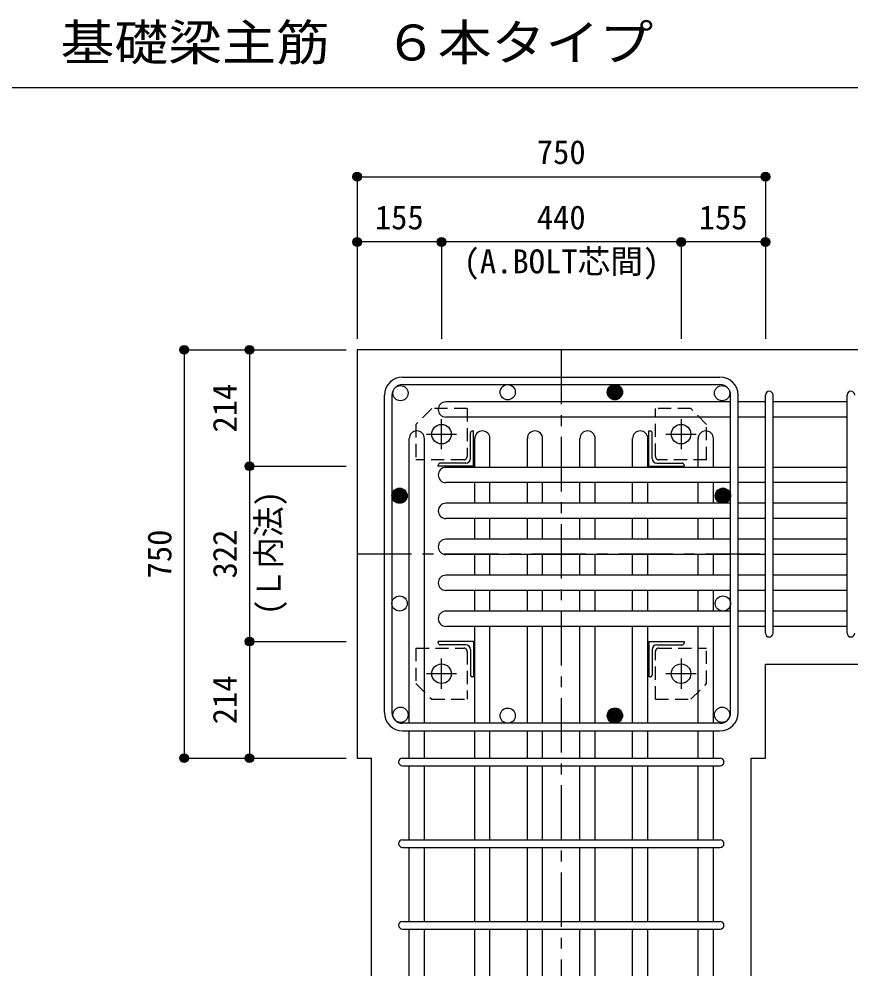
# Model space of a CAD drawing. Units: millimetres at full size, sheet at 1:20. Extents: x -3982 to 3969, y -2797 to 2801.
# Drawn here: x -628 to 900, y -1780 to -22 of the extents above; entities that cross this region are included whole.
import ezdxf
from ezdxf.enums import TextEntityAlignment as Align

# ---------------------------------------------------------------- set-up
doc = ezdxf.new("R2010")
doc.units = ezdxf.units.MM
doc.header["$LTSCALE"] = 20
doc.header["$PDMODE"] = 32
doc.header["$PDSIZE"] = 10
doc.linetypes.add('CHAIN1', pattern=[8, 5, -1, 1, -1])
doc.linetypes.add('DASHED1', pattern=[1.8, 1.2, -0.6])
for name, color, linetype in [('6-1_躯体線', 2, 'Continuous'), ('6-2_A.Bolt_', 4, 'Continuous'), ('6-3_柱型主筋', 4, 'Continuous'), ('6-4_フープ', 7, 'Continuous'), ('6-5_梁主筋', 7, 'Continuous'), ('6-6_S.T.P.', 7, 'Continuous'), ('6-7_文字', 7, 'Continuous'), ('6-9_プレート', 4, 'DASHED1'), ('6-D_寸法', 4, 'Continuous'), ('F-0_枠', 6, 'Continuous')]:
    doc.layers.add(name, color=color, linetype=linetype)
doc.styles.add('ＭＳ ゴシック', font='')
doc.styles.get('ＭＳ ゴシック').set_extended_font_data('MS Gothic')

msp = doc.modelspace()

# ---------------------------------------------------------------- linework, layer by layer
at = {"layer": '6-1_躯体線'}
for p, q in [((1143.29, -629.67), (-6.71, -629.67)), ((-6.71, -629.67), (-6.71, -1379.67)), ((743.29, -1207.17), (1143.29, -1207.17)), ((743.29, -1379.67), (743.29, -1207.17)), ((-6.71, -1379.67), (19.4, -1379.67)), ((19.4, -1779.67), (19.4, -1379.67))]:
    msp.add_line(p, q, dxfattribs=at)
msp.add_lwpolyline([(717.18, -1779.67), (717.18, -1379.67), (743.29, -1379.67)], dxfattribs=at)
at = {"layer": '6-2_A.Bolt_', "linetype": 'CHAIN1'}
for p, q in [((148.29, -812.37), (148.29, -756.87)), ((588.29, -756.87), (588.29, -812.37)), ((120.49, -784.67), (175.99, -784.67)), ((560.59, -784.67), (616.09, -784.67)), ((148.29, -1252.47), (148.29, -1196.97)), ((588.29, -1196.97), (588.29, -1252.47)), ((175.99, -1224.67), (120.49, -1224.67)), ((616.09, -1224.67), (560.59, -1224.67))]:
    msp.add_line(p, q, dxfattribs=at)
at = {"layer": '6-2_A.Bolt_'}
for p, q in [((201.29, -829.17), (201.29, -782.67)), ((205.29, -778.67), (207.29, -778.67)), ((207.29, -843.67), (207.29, -778.67)), ((529.29, -778.67), (531.29, -778.67)), ((529.29, -843.67), (529.29, -778.67)), ((535.29, -829.17), (535.29, -782.67)), ((142.29, -843.67), (142.29, -841.67)), ((192.79, -837.67), (146.29, -837.67)), ((543.79, -837.67), (590.29, -837.67)), ((594.29, -841.67), (594.29, -843.67)), ((207.29, -843.67), (142.29, -843.67)), ((529.29, -843.67), (594.29, -843.67)), ((207.29, -1165.67), (142.29, -1165.67)), ((142.29, -1167.67), (142.29, -1165.67)), ((192.79, -1171.67), (146.29, -1171.67)), ((207.29, -1165.67), (207.29, -1230.67)), ((529.29, -1165.67), (594.29, -1165.67)), ((529.29, -1165.67), (529.29, -1230.67)), ((543.79, -1171.67), (590.29, -1171.67)), ((594.29, -1165.67), (594.29, -1167.67)), ((201.29, -1180.17), (201.29, -1226.67)), ((535.29, -1180.17), (535.29, -1226.67)), ((207.29, -1230.67), (205.29, -1230.67)), ((531.29, -1230.67), (529.29, -1230.67))]:
    msp.add_line(p, q, dxfattribs=at)
at = {"layer": '6-2_A.Bolt_', "color": 3}
for centre in [(148.29, -784.67), (588.29, -784.67), (148.29, -1224.67), (588.29, -1224.67)]:
    msp.add_circle(centre, 18, dxfattribs=at)
at = {"layer": '6-2_A.Bolt_'}
for centre, radius, start, end in [((205.29, -782.67), 4, 90, 180), ((531.29, -782.67), 4, 0, 90), ((146.29, -841.67), 4, 90, 180), ((192.79, -829.17), 8.5, 270, 0), ((543.79, -829.17), 8.5, 180, 270), ((590.29, -841.67), 4, 0, 90), ((146.29, -1167.67), 4, 180, 270), ((192.79, -1180.17), 8.5, 0, 90), ((543.79, -1180.17), 8.5, 90, 180), ((590.29, -1167.67), 4, 270, 0), ((205.29, -1226.67), 4, 180, 270), ((531.29, -1226.67), 4, 270, 0)]:
    msp.add_arc(centre, radius, start, end, dxfattribs=at)
at = {"layer": '6-3_柱型主筋', "color": 3}
for centre in [(72.9, -709.28), (269.83, -707.67), (466.75, -707.67), (663.68, -709.28), (71.29, -897.67), (665.29, -897.67), (71.29, -1095.67), (665.29, -1095.67), (72.9, -1300.06), (269.83, -1301.67), (466.75, -1301.67), (663.68, -1300.06)]:
    msp.add_circle(centre, 14, dxfattribs=at)
at = {"layer": '6-3_柱型主筋'}
for centre, radius in [((466.75, -707.67), 14), ((466.75, -707.67), 12.6), ((466.75, -707.67), 11.2), ((466.75, -707.67), 9.8), ((466.75, -707.67), 8.4), ((466.75, -707.67), 7), ((466.75, -707.67), 5.6), ((466.75, -707.67), 4.2), ((466.75, -707.67), 2.8), ((466.75, -707.67), 1.4), ((71.29, -897.67), 14), ((71.29, -897.67), 12.6), ((71.29, -897.67), 11.2), ((71.29, -897.67), 9.8), ((71.29, -897.67), 8.4), ((71.29, -897.67), 7), ((71.29, -897.67), 5.6), ((71.29, -897.67), 4.2), ((71.29, -897.67), 2.8), ((665.29, -897.67), 14), ((665.29, -897.67), 12.6), ((665.29, -897.67), 11.2), ((665.29, -897.67), 9.8), ((665.29, -897.67), 8.4), ((665.29, -897.67), 7), ((665.29, -897.67), 5.6), ((665.29, -897.67), 4.2), ((665.29, -897.67), 2.8), ((71.29, -897.67), 1.4), ((665.29, -897.67), 1.4), ((466.75, -1301.67), 14), ((466.75, -1301.67), 12.6), ((466.75, -1301.67), 11.2), ((466.75, -1301.67), 9.8), ((466.75, -1301.67), 8.4), ((466.75, -1301.67), 7), ((466.75, -1301.67), 5.6), ((466.75, -1301.67), 4.2), ((466.75, -1301.67), 2.8), ((466.75, -1301.67), 1.4)]:
    msp.add_circle(centre, radius, dxfattribs=at)
at = {"layer": '6-4_フープ'}
for p, q in [((76.79, -679.67), (659.79, -679.67)), ((76.79, -693.67), (659.79, -693.67)), ((43.29, -1296.17), (43.29, -713.17)), ((57.29, -713.17), (57.29, -1296.17)), ((679.29, -1296.17), (679.29, -713.17)), ((693.29, -1296.17), (693.29, -713.17)), ((659.79, -1315.67), (76.79, -1315.67)), ((76.79, -1329.67), (659.79, -1329.67))]:
    msp.add_line(p, q, dxfattribs=at)
for centre, radius, start, end in [((76.79, -713.17), 33.5, 90, 180), ((659.79, -713.17), 33.5, 0, 90), ((76.79, -713.17), 19.5, 90, 180), ((659.79, -713.17), 19.5, 0, 90), ((76.79, -1296.17), 33.5, 180, 270), ((76.79, -1296.17), 19.5, 180, 270), ((659.79, -1296.17), 33.5, 270, 0), ((659.79, -1296.17), 19.5, 270, 0)]:
    msp.add_arc(centre, radius, start, end, dxfattribs=at)
at = {"layer": '6-5_梁主筋', "color": 4}
for p, q in [((148.29, -431.65), (-6.71, -431.65)), ((-6.71, -431.65), (-6.71, -609.67)), ((588.29, -431.65), (148.29, -431.65)), ((148.29, -431.65), (148.29, -609.67)), ((743.29, -431.65), (588.29, -431.65)), ((588.29, -431.65), (588.29, -609.67)), ((743.29, -431.65), (743.29, -609.67)), ((-204.74, -629.67), (-204.74, -843.67)), ((-204.74, -629.67), (-26.71, -629.67)), ((-204.74, -843.67), (-26.71, -843.67)), ((-204.74, -843.67), (-204.74, -1165.67)), ((-204.74, -1165.67), (-26.71, -1165.67)), ((-204.74, -1165.67), (-204.74, -1379.67)), ((-204.74, -1379.67), (-26.71, -1379.67))]:
    msp.add_line(p, q, dxfattribs=at)
at = {"layer": '6-5_梁主筋'}
for p, q in [((679.29, -725.28), (156.29, -725.28)), ((743.29, -725.28), (693.29, -725.28)), ((893.29, -725.28), (757.29, -725.28)), ((679.29, -753.28), (156.29, -753.28)), ((743.29, -753.28), (693.29, -753.28)), ((893.29, -753.28), (757.29, -753.28)), ((88.9, -1315.67), (88.9, -792.67)), ((116.9, -1315.67), (116.9, -792.67)), ((209.29, -845.67), (209.29, -792.67)), ((237.29, -845.67), (237.29, -792.67)), ((305.96, -845.67), (305.96, -792.67)), ((333.96, -845.67), (333.96, -792.67)), ((402.62, -845.67), (402.62, -792.67)), ((430.62, -845.67), (430.62, -792.67)), ((499.29, -845.67), (499.29, -792.67)), ((527.29, -845.67), (527.29, -792.67)), ((619.68, -845.67), (619.68, -792.67)), ((647.68, -845.67), (647.68, -792.67)), ((679.29, -845.67), (156.29, -845.67)), ((743.29, -845.67), (693.29, -845.67)), ((893.29, -845.67), (757.29, -845.67)), ((679.29, -873.67), (156.29, -873.67)), ((209.29, -911.67), (209.29, -873.67)), ((237.29, -911.67), (237.29, -873.67)), ((305.96, -911.67), (305.96, -873.67)), ((333.96, -911.67), (333.96, -873.67)), ((402.62, -911.67), (402.62, -873.67)), ((430.62, -911.67), (430.62, -873.67)), ((499.29, -911.67), (499.29, -873.67)), ((527.29, -911.67), (527.29, -873.67)), ((619.68, -911.67), (619.68, -873.67)), ((647.68, -911.67), (647.68, -873.67)), ((743.29, -873.67), (693.29, -873.67)), ((893.29, -873.67), (757.29, -873.67)), ((679.29, -911.67), (156.29, -911.67)), ((743.29, -911.67), (693.29, -911.67)), ((893.29, -911.67), (757.29, -911.67)), ((679.29, -939.67), (156.29, -939.67)), ((209.29, -977.67), (209.29, -939.67)), ((237.29, -977.67), (237.29, -939.67)), ((305.96, -977.67), (305.96, -939.67)), ((333.96, -977.67), (333.96, -939.67)), ((402.62, -977.67), (402.62, -939.67)), ((430.62, -977.67), (430.62, -939.67)), ((499.29, -977.67), (499.29, -939.67)), ((527.29, -977.67), (527.29, -939.67)), ((619.68, -977.67), (619.68, -939.67)), ((647.68, -977.67), (647.68, -939.67)), ((743.29, -939.67), (693.29, -939.67)), ((893.29, -939.67), (757.29, -939.67)), ((679.29, -977.67), (156.29, -977.67)), ((743.29, -977.67), (693.29, -977.67)), ((893.29, -977.67), (757.29, -977.67)), ((679.29, -1005.67), (156.29, -1005.67)), ((209.29, -1043.67), (209.29, -1005.67)), ((237.29, -1043.67), (237.29, -1005.67)), ((305.96, -1043.67), (305.96, -1005.67)), ((333.96, -1043.67), (333.96, -1005.67)), ((402.62, -1043.67), (402.62, -1005.67)), ((430.62, -1043.67), (430.62, -1005.67)), ((499.29, -1043.67), (499.29, -1005.67)), ((527.29, -1043.67), (527.29, -1005.67)), ((619.68, -1043.67), (619.68, -1005.67)), ((647.68, -1043.67), (647.68, -1005.67)), ((743.29, -1005.67), (693.29, -1005.67)), ((893.29, -1005.67), (757.29, -1005.67)), ((679.29, -1043.67), (156.29, -1043.67)), ((743.29, -1043.67), (693.29, -1043.67)), ((893.29, -1043.67), (757.29, -1043.67)), ((679.29, -1071.67), (156.29, -1071.67)), ((209.29, -1109.67), (209.29, -1071.67)), ((237.29, -1109.67), (237.29, -1071.67)), ((305.96, -1109.67), (305.96, -1071.67)), ((333.96, -1109.67), (333.96, -1071.67)), ((402.62, -1109.67), (402.62, -1071.67)), ((430.62, -1109.67), (430.62, -1071.67)), ((499.29, -1109.67), (499.29, -1071.67)), ((527.29, -1109.67), (527.29, -1071.67)), ((619.68, -1109.67), (619.68, -1071.67)), ((647.68, -1109.67), (647.68, -1071.67)), ((743.29, -1071.67), (693.29, -1071.67)), ((893.29, -1071.67), (757.29, -1071.67)), ((679.29, -1109.67), (156.29, -1109.67)), ((743.29, -1109.67), (693.29, -1109.67)), ((893.29, -1109.67), (757.29, -1109.67)), ((679.29, -1137.67), (156.29, -1137.67)), ((209.29, -1315.67), (209.29, -1137.67)), ((237.29, -1315.67), (237.29, -1137.67)), ((305.96, -1315.67), (305.96, -1137.67)), ((333.96, -1315.67), (333.96, -1137.67)), ((402.62, -1315.67), (402.62, -1137.67)), ((430.62, -1315.67), (430.62, -1137.67)), ((499.29, -1315.67), (499.29, -1137.67)), ((527.29, -1315.67), (527.29, -1137.67)), ((619.68, -1315.67), (619.68, -1137.67)), ((647.68, -1315.67), (647.68, -1137.67)), ((743.29, -1137.67), (693.29, -1137.67)), ((893.29, -1137.67), (757.29, -1137.67)), ((88.9, -1379.67), (88.9, -1329.67)), ((116.9, -1379.67), (116.9, -1329.67)), ((209.29, -1379.67), (209.29, -1329.67)), ((237.29, -1379.67), (237.29, -1329.67)), ((305.96, -1379.67), (305.96, -1329.67)), ((333.96, -1379.67), (333.96, -1329.67)), ((402.62, -1379.67), (402.62, -1329.67)), ((430.62, -1379.67), (430.62, -1329.67)), ((499.29, -1379.67), (499.29, -1329.67)), ((527.29, -1379.67), (527.29, -1329.67)), ((619.68, -1379.67), (619.68, -1329.67)), ((647.68, -1379.67), (647.68, -1329.67)), ((88.9, -1529.67), (88.9, -1393.67)), ((116.9, -1529.67), (116.9, -1393.67)), ((209.29, -1529.67), (209.29, -1393.67)), ((237.29, -1529.67), (237.29, -1393.67)), ((305.96, -1529.67), (305.96, -1393.67)), ((333.96, -1529.67), (333.96, -1393.67)), ((402.62, -1529.67), (402.62, -1393.67)), ((430.62, -1529.67), (430.62, -1393.67)), ((499.29, -1529.67), (499.29, -1393.67)), ((527.29, -1529.67), (527.29, -1393.67)), ((619.68, -1529.67), (619.68, -1393.67)), ((647.68, -1529.67), (647.68, -1393.67)), ((88.9, -1679.67), (88.9, -1543.67)), ((116.9, -1679.67), (116.9, -1543.67)), ((209.29, -1679.67), (209.29, -1543.67)), ((237.29, -1679.67), (237.29, -1543.67)), ((305.96, -1679.67), (305.96, -1543.67)), ((333.96, -1679.67), (333.96, -1543.67)), ((402.62, -1679.67), (402.62, -1543.67)), ((430.62, -1679.67), (430.62, -1543.67)), ((499.29, -1679.67), (499.29, -1543.67)), ((527.29, -1679.67), (527.29, -1543.67)), ((619.68, -1679.67), (619.68, -1543.67)), ((647.68, -1679.67), (647.68, -1543.67)), ((88.9, -1779.67), (88.9, -1693.67)), ((116.9, -1779.67), (116.9, -1693.67)), ((209.29, -1779.67), (209.29, -1693.67)), ((237.29, -1779.67), (237.29, -1693.67)), ((305.96, -1779.67), (305.96, -1693.67)), ((333.96, -1779.67), (333.96, -1693.67)), ((402.62, -1779.67), (402.62, -1693.67)), ((430.62, -1779.67), (430.62, -1693.67)), ((499.29, -1779.67), (499.29, -1693.67)), ((527.29, -1779.67), (527.29, -1693.67)), ((619.68, -1779.67), (619.68, -1693.67)), ((647.68, -1779.67), (647.68, -1693.67))]:
    msp.add_line(p, q, dxfattribs=at)
for centre, start, end in [((156.29, -739.28), 90, 270), ((102.9, -792.67), 0, 180), ((223.29, -792.67), 0, 180), ((319.96, -792.67), 0, 180), ((416.62, -792.67), 0, 180), ((513.29, -792.67), 0, 180), ((633.68, -792.67), 0, 180), ((156.29, -859.67), 90, 270), ((156.29, -925.67), 90, 270), ((156.29, -991.67), 90, 270), ((156.29, -1057.67), 90, 270), ((156.29, -1123.67), 90, 270)]:
    msp.add_arc(centre, 14, start, end, dxfattribs=at)
for p in [(-6.71, -431.65), (148.29, -431.65), (588.29, -431.65), (743.29, -431.65), (-204.74, -629.67), (-204.74, -843.67), (-204.74, -1165.67), (-204.74, -1379.67)]:
    msp.add_point(p, dxfattribs=at)
at = {"layer": '6-6_S.T.P.'}
for p, q in [((743.29, -1150.17), (743.29, -712.78)), ((757.29, -1150.17), (757.29, -712.78)), ((893.29, -1150.17), (893.29, -712.78)), ((76.4, -1379.67), (660.18, -1379.67)), ((76.4, -1393.67), (660.18, -1393.67)), ((76.4, -1529.67), (660.18, -1529.67)), ((76.4, -1543.67), (660.18, -1543.67)), ((76.4, -1679.67), (660.18, -1679.67)), ((76.4, -1693.67), (660.18, -1693.67))]:
    msp.add_line(p, q, dxfattribs=at)
for centre, start, end in [((750.29, -712.78), 0, 180), ((750.29, -712.78), 0, 180), ((750.29, -712.78), 0, 180), ((750.29, -712.78), 0, 180), ((900.29, -712.78), 0, 180), ((750.29, -1150.17), 180, 0), ((750.29, -1150.17), 180, 0), ((750.29, -1150.17), 180, 0), ((750.29, -1150.17), 180, 0), ((900.29, -1150.17), 180, 0), ((76.4, -1386.67), 90, 270), ((76.4, -1386.67), 90, 270), ((76.4, -1386.67), 90, 270), ((76.4, -1386.67), 90, 270), ((660.18, -1386.67), 270, 90), ((660.18, -1386.67), 270, 90), ((660.18, -1386.67), 270, 90), ((660.18, -1386.67), 270, 90), ((76.4, -1536.67), 90, 270), ((660.18, -1536.67), 270, 90), ((76.4, -1686.67), 90, 270), ((660.18, -1686.67), 270, 90)]:
    msp.add_arc(centre, 7, start, end, dxfattribs=at)
at = {"layer": '6-9_プレート'}
for p, q in [((130.29, -737.67), (101.29, -766.67)), ((195.29, -737.67), (130.29, -737.67)), ((195.29, -737.67), (195.29, -825.67)), ((606.29, -737.67), (541.29, -737.67)), ((541.29, -825.67), (541.29, -737.67)), ((635.29, -766.67), (606.29, -737.67)), ((101.29, -766.67), (101.29, -831.67)), ((635.29, -831.67), (635.29, -766.67)), ((189.29, -831.67), (101.29, -831.67)), ((635.29, -831.67), (547.29, -831.67)), ((101.29, -1177.67), (189.29, -1177.67)), ((101.29, -1177.67), (101.29, -1242.67)), ((195.29, -1183.67), (195.29, -1271.67)), ((541.29, -1271.67), (541.29, -1183.67)), ((547.29, -1177.67), (635.29, -1177.67)), ((635.29, -1242.67), (635.29, -1177.67)), ((101.29, -1242.67), (130.29, -1271.67)), ((606.29, -1271.67), (635.29, -1242.67)), ((130.29, -1271.67), (195.29, -1271.67)), ((541.29, -1271.67), (606.29, -1271.67))]:
    msp.add_line(p, q, dxfattribs=at)
for centre, start, end in [((189.29, -825.67), 270, 0), ((547.29, -825.67), 180, 270), ((189.29, -1183.67), 0, 90), ((547.29, -1183.67), 90, 180)]:
    msp.add_arc(centre, 6, start, end, dxfattribs=at)
at = {"layer": '6-D_寸法'}
for p, q in [((-6.71, -311.65), (-6.71, -431.65)), ((-6.71, -311.65), (743.29, -311.65)), ((-6.71, -431.65), (-6.71, -609.67)), ((-6.71, -431.65), (-6.71, -609.67)), ((-6.71, -431.65), (-6.71, -609.67)), ((743.29, -431.65), (743.29, -609.67)), ((743.29, -431.65), (743.29, -609.67)), ((-324.74, -629.67), (-204.74, -629.67)), ((-324.74, -629.67), (-324.74, -1379.67)), ((-204.74, -629.67), (-26.71, -629.67)), ((-204.74, -629.67), (-26.71, -629.67)), ((-204.74, -629.67), (-26.71, -629.67)), ((-204.74, -629.67), (-26.71, -629.67)), ((-204.74, -629.67), (-26.71, -629.67)), ((-324.74, -1379.67), (-204.74, -1379.67)), ((-204.74, -1379.67), (-26.71, -1379.67)), ((-204.74, -1379.67), (-26.71, -1379.67)), ((-204.74, -1379.67), (-26.71, -1379.67)), ((-204.74, -1379.67), (-26.71, -1379.67)), ((-204.74, -1379.67), (-26.71, -1379.67))]:
    msp.add_line(p, q, dxfattribs=at)
at = {"layer": '6-D_寸法', "linetype": 'CHAIN1'}
for p, q in [((368.29, -629.67), (368.29, -1779.67)), ((-6.71, -1004.67), (743.29, -1004.67))]:
    msp.add_line(p, q, dxfattribs=at)
at = {"layer": '6-D_寸法'}
for points in [[(-6.71, -311.65), (-6.71, -431.65), (-6.71, -609.67)], [(743.29, -311.65), (743.29, -431.65), (743.29, -609.67)], [(-324.74, -1379.67), (-204.74, -1379.67), (-26.71, -1379.67)], [(-324.74, -1379.67), (-204.74, -1379.67), (-26.71, -1379.67)]]:
    msp.add_lwpolyline(points, dxfattribs=at)
for centre, radius in [((-6.71, -311.65), 8), ((-6.71, -311.65), 7.2), ((-6.71, -311.65), 6.4), ((-6.71, -311.65), 5.6), ((-6.71, -311.65), 4.8), ((-6.71, -311.65), 4), ((-6.71, -311.65), 3.2), ((-6.71, -311.65), 2.4), ((-6.71, -311.65), 1.6), ((-6.71, -311.65), 0.8), ((743.29, -311.65), 8), ((743.29, -311.65), 7.2), ((743.29, -311.65), 6.4), ((743.29, -311.65), 5.6), ((743.29, -311.65), 4.8), ((743.29, -311.65), 4), ((743.29, -311.65), 3.2), ((743.29, -311.65), 2.4), ((743.29, -311.65), 1.6), ((743.29, -311.65), 0.8), ((-6.71, -431.65), 8), ((-6.71, -431.65), 7.2), ((-6.71, -431.65), 6.4), ((-6.71, -431.65), 5.6), ((-6.71, -431.65), 4.8), ((-6.71, -431.65), 4), ((-6.71, -431.65), 3.2), ((-6.71, -431.65), 2.4), ((-6.71, -431.65), 1.6), ((-6.71, -431.65), 0.8), ((148.29, -431.65), 8), ((148.29, -431.65), 7.2), ((148.29, -431.65), 6.4), ((148.29, -431.65), 5.6), ((148.29, -431.65), 4.8), ((148.29, -431.65), 4), ((148.29, -431.65), 3.2), ((148.29, -431.65), 2.4), ((148.29, -431.65), 1.6), ((148.29, -431.65), 0.8), ((588.29, -431.65), 8), ((588.29, -431.65), 7.2), ((588.29, -431.65), 6.4), ((588.29, -431.65), 5.6), ((588.29, -431.65), 4.8), ((588.29, -431.65), 4), ((588.29, -431.65), 3.2), ((588.29, -431.65), 2.4), ((588.29, -431.65), 1.6), ((588.29, -431.65), 0.8), ((743.29, -431.65), 8), ((743.29, -431.65), 7.2), ((743.29, -431.65), 6.4), ((743.29, -431.65), 5.6), ((743.29, -431.65), 4.8), ((743.29, -431.65), 4), ((743.29, -431.65), 3.2), ((743.29, -431.65), 2.4), ((743.29, -431.65), 1.6), ((743.29, -431.65), 0.8), ((-324.74, -629.67), 8), ((-324.74, -629.67), 7.2), ((-324.74, -629.67), 6.4), ((-324.74, -629.67), 5.6), ((-324.74, -629.67), 4.8), ((-324.74, -629.67), 4), ((-324.74, -629.67), 3.2), ((-324.74, -629.67), 2.4), ((-324.74, -629.67), 1.6), ((-324.74, -629.67), 0.8), ((-204.74, -629.67), 8), ((-204.74, -629.67), 7.2), ((-204.74, -629.67), 6.4), ((-204.74, -629.67), 5.6), ((-204.74, -629.67), 4.8), ((-204.74, -629.67), 4), ((-204.74, -629.67), 3.2), ((-204.74, -629.67), 2.4), ((-204.74, -629.67), 1.6), ((-204.74, -629.67), 0.8), ((-204.74, -843.67), 8), ((-204.74, -843.67), 7.2), ((-204.74, -843.67), 6.4), ((-204.74, -843.67), 5.6), ((-204.74, -843.67), 4.8), ((-204.74, -843.67), 4), ((-204.74, -843.67), 3.2), ((-204.74, -843.67), 2.4), ((-204.74, -843.67), 1.6), ((-204.74, -843.67), 0.8), ((-204.74, -1165.67), 8), ((-204.74, -1165.67), 7.2), ((-204.74, -1165.67), 6.4), ((-204.74, -1165.67), 5.6), ((-204.74, -1165.67), 4.8), ((-204.74, -1165.67), 4), ((-204.74, -1165.67), 3.2), ((-204.74, -1165.67), 2.4), ((-204.74, -1165.67), 1.6), ((-204.74, -1165.67), 0.8), ((-324.74, -1379.67), 8), ((-324.74, -1379.67), 7.2), ((-324.74, -1379.67), 6.4), ((-324.74, -1379.67), 5.6), ((-324.74, -1379.67), 4.8), ((-324.74, -1379.67), 4), ((-324.74, -1379.67), 3.2), ((-324.74, -1379.67), 2.4), ((-324.74, -1379.67), 1.6), ((-324.74, -1379.67), 0.8), ((-204.74, -1379.67), 8), ((-204.74, -1379.67), 7.2), ((-204.74, -1379.67), 6.4), ((-204.74, -1379.67), 5.6), ((-204.74, -1379.67), 4.8), ((-204.74, -1379.67), 4), ((-204.74, -1379.67), 3.2), ((-204.74, -1379.67), 2.4), ((-204.74, -1379.67), 1.6), ((-204.74, -1379.67), 0.8)]:
    msp.add_circle(centre, radius, dxfattribs=at)
at = {"layer": '6-D_寸法', "color": 7}
for p in [(-6.71, -311.65), (743.29, -311.65), (-6.71, -431.65), (148.29, -431.65), (588.29, -431.65), (743.29, -431.65), (-324.74, -629.67), (-204.74, -629.67), (-204.74, -843.67), (-204.74, -1165.67), (-324.74, -1379.67), (-204.74, -1379.67)]:
    msp.add_point(p, dxfattribs=at)
at = {"layer": 'F-0_枠', "color": 2}
msp.add_line((-3981.92, -148.03), (2482.4, -148.03), dxfattribs=at)

# ---------------------------------------------------------------- texts
at = {"layer": '6-5_梁主筋', "color": 4, "style": 'ＭＳ ゴシック'}
for s, p in [('155', (25.79, -421.65)), ('440', (323.29, -421.65)), ('155', (620.79, -421.65))]:
    msp.add_text(s, height=43.99, dxfattribs=at).set_placement(p, align=Align.BOTTOM_LEFT)
for s, p in [('214', (-214.74, -781.67)), ('322', (-214.74, -1049.67)), ('214', (-214.74, -1317.67))]:
    msp.add_text(s, height=43.99, rotation=90, dxfattribs=at).set_placement(p, align=Align.BOTTOM_LEFT)
at = {"layer": '6-7_文字', "color": 2, "style": 'ＭＳ ゴシック', "width": 1.1}
msp.add_text('\u3000\u3000基礎梁主筋\u3000６本タイプ', height=65.98, dxfattribs=at).set_placement((-749.76, -118.03), align=Align.BOTTOM_LEFT)
at = {"layer": '6-7_文字', "color": 4, "style": 'ＭＳ ゴシック'}
msp.add_text('(A.BOLT芯間)', height=43.99, dxfattribs=at).set_placement((188.82, -502.42), align=Align.BOTTOM_LEFT)
at = {"layer": '6-D_寸法', "style": 'ＭＳ ゴシック'}
msp.add_text('750', height=43.99, dxfattribs=at).set_placement((323.29, -301.65), align=Align.BOTTOM_LEFT)
at = {"layer": '6-D_寸法', "style": 'ＭＳ ゴシック', "width": 0.95}
msp.add_text('(Ｌ内法)', height=43.99, rotation=90, dxfattribs=at).set_placement((-134.25, -1116.77), align=Align.BOTTOM_LEFT)
at = {"layer": '6-D_寸法', "style": 'ＭＳ ゴシック'}
msp.add_text('750', height=43.99, rotation=90, dxfattribs=at).set_placement((-334.74, -1049.67), align=Align.BOTTOM_LEFT)

doc.saveas('drawing.dxf')
